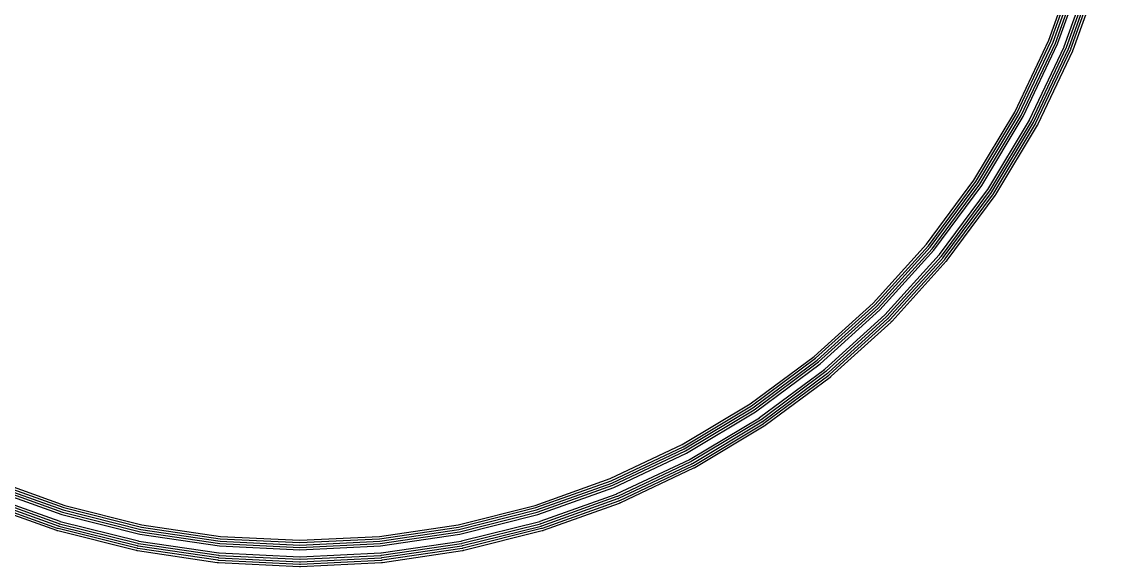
# Model space of a CAD drawing. Header units: metres. Extents: x 121.6 to 156.8, y -80.7 to -45.5.
# Drawn here: x 133.35 to 156.02, y -80.68 to -69.22 of the extents above; entities that cross this region are included whole.
import ezdxf

# ---------------------------------------------------------------- set-up
doc = ezdxf.new("R2010")
doc.units = ezdxf.units.M

msp = doc.modelspace()

# ---------------------------------------------------------------- linework, layer by layer
for points in [[(132.484, -79.349), (134.083, -79.921), (134.089, -79.923), (134.095, -79.925), (134.097, -79.925), (134.104, -79.927), (134.109, -79.929), (134.109, -79.929), (135.757, -80.341), (135.763, -80.343), (135.769, -80.344), (135.771, -80.345), (135.778, -80.346), (135.783, -80.347), (135.783, -80.347), (137.463, -80.596), (137.469, -80.597), (137.475, -80.597), (137.478, -80.598), (137.484, -80.598), (137.49, -80.599), (139.187, -80.682), (139.193, -80.682), (139.199, -80.682), (139.201, -80.682), (139.207, -80.682), (139.213, -80.682), (140.91, -80.599), (140.916, -80.598), (140.922, -80.598), (140.925, -80.597), (140.931, -80.597), (140.937, -80.596), (142.617, -80.347), (142.623, -80.346), (142.629, -80.345), (142.631, -80.344), (142.637, -80.343), (142.643, -80.341), (144.291, -79.929), (144.297, -79.927), (144.303, -79.925), (144.305, -79.925), (144.311, -79.923), (144.317, -79.921), (144.317, -79.921), (145.916, -79.349), (145.922, -79.347), (145.927, -79.344), (145.93, -79.343), (145.935, -79.341), (145.941, -79.338), (147.476, -78.612), (147.482, -78.61), (147.487, -78.607), (147.489, -78.606), (147.495, -78.603), (147.5, -78.599), (148.957, -77.726), (148.962, -77.723), (148.967, -77.72), (148.969, -77.718), (148.974, -77.715), (148.979, -77.711), (150.343, -76.7), (150.348, -76.696), (150.353, -76.692), (150.355, -76.69), (150.36, -76.687), (150.364, -76.682), (151.623, -75.542), (151.627, -75.538), (151.632, -75.533), (151.633, -75.532), (151.638, -75.527), (151.642, -75.523), (152.782, -74.264), (152.787, -74.26), (152.79, -74.255), (152.792, -74.253), (152.796, -74.248), (152.8, -74.243), (153.811, -72.879), (153.815, -72.874), (153.818, -72.869), (153.82, -72.867), (153.823, -72.862), (153.826, -72.857), (154.699, -71.4), (154.703, -71.395), (154.706, -71.389), (154.707, -71.387), (154.71, -71.381), (154.712, -71.376), (154.712, -71.376), (155.438, -69.841), (155.441, -69.835), (155.443, -69.83), (155.444, -69.827), (155.447, -69.822), (155.449, -69.816), (156.021, -68.217)], [(132.501, -79.302), (134.1, -79.874), (134.105, -79.875), (134.109, -79.877), (134.112, -79.878), (134.117, -79.879), (134.121, -79.88), (134.121, -79.88), (135.769, -80.293), (135.774, -80.294), (135.778, -80.295), (135.781, -80.296), (135.786, -80.297), (135.791, -80.297), (135.791, -80.297), (137.471, -80.546), (137.475, -80.547), (137.48, -80.548), (137.483, -80.548), (137.488, -80.548), (137.493, -80.549), (139.189, -80.632), (139.194, -80.632), (139.199, -80.632), (139.201, -80.632), (139.206, -80.632), (139.211, -80.632), (140.907, -80.549), (140.912, -80.548), (140.917, -80.548), (140.92, -80.548), (140.925, -80.547), (140.929, -80.546), (142.609, -80.297), (142.614, -80.296), (142.619, -80.296), (142.622, -80.295), (142.626, -80.294), (142.631, -80.293), (144.279, -79.88), (144.283, -79.879), (144.288, -79.878), (144.291, -79.877), (144.296, -79.875), (144.3, -79.874), (144.3, -79.874), (145.899, -79.302), (145.904, -79.3), (145.908, -79.298), (145.91, -79.297), (145.915, -79.295), (145.919, -79.293), (147.455, -78.567), (147.459, -78.565), (147.464, -78.563), (147.466, -78.561), (147.47, -78.559), (147.474, -78.557), (148.931, -77.683), (148.935, -77.681), (148.939, -77.678), (148.941, -77.677), (148.945, -77.674), (148.949, -77.671), (150.314, -76.659), (150.318, -76.656), (150.321, -76.653), (150.323, -76.652), (150.327, -76.649), (150.331, -76.645), (151.589, -75.505), (151.593, -75.501), (151.596, -75.498), (151.598, -75.496), (151.601, -75.493), (151.605, -75.489), (152.745, -74.231), (152.749, -74.227), (152.752, -74.223), (152.753, -74.221), (152.756, -74.218), (152.759, -74.214), (153.771, -72.849), (153.774, -72.845), (153.777, -72.841), (153.778, -72.839), (153.781, -72.835), (153.783, -72.831), (154.657, -71.374), (154.659, -71.37), (154.661, -71.366), (154.663, -71.364), (154.665, -71.359), (154.667, -71.355), (154.667, -71.355), (155.393, -69.819), (155.395, -69.815), (155.397, -69.81), (155.398, -69.808), (155.4, -69.804), (155.402, -69.799), (155.974, -68.2)], [(132.518, -79.255), (134.117, -79.827), (134.12, -79.828), (134.124, -79.829), (134.126, -79.83), (134.13, -79.831), (134.133, -79.832), (134.133, -79.832), (135.781, -80.244), (135.785, -80.245), (135.788, -80.246), (135.791, -80.247), (135.795, -80.247), (135.798, -80.248), (135.798, -80.248), (137.478, -80.497), (137.482, -80.497), (137.485, -80.498), (137.488, -80.498), (137.491, -80.498), (137.495, -80.499), (139.191, -80.582), (139.195, -80.582), (139.199, -80.582), (139.201, -80.582), (139.205, -80.582), (139.209, -80.582), (140.905, -80.499), (140.909, -80.498), (140.912, -80.498), (140.915, -80.498), (140.918, -80.497), (140.922, -80.497), (142.602, -80.248), (142.606, -80.247), (142.609, -80.247), (142.612, -80.246), (142.615, -80.245), (142.619, -80.244), (144.267, -79.832), (144.27, -79.831), (144.274, -79.83), (144.276, -79.829), (144.28, -79.828), (144.283, -79.827), (144.283, -79.827), (145.882, -79.255), (145.886, -79.253), (145.889, -79.252), (145.891, -79.251), (145.895, -79.25), (145.898, -79.248), (147.433, -78.522), (147.437, -78.52), (147.44, -78.519), (147.442, -78.517), (147.445, -78.516), (147.449, -78.514), (148.905, -77.641), (148.908, -77.639), (148.912, -77.637), (148.914, -77.635), (148.917, -77.633), (148.92, -77.631), (150.284, -76.619), (150.287, -76.617), (150.29, -76.615), (150.292, -76.613), (150.294, -76.611), (150.297, -76.608), (151.556, -75.468), (151.558, -75.465), (151.561, -75.463), (151.563, -75.461), (151.565, -75.458), (151.568, -75.456), (152.708, -74.197), (152.711, -74.194), (152.713, -74.192), (152.715, -74.19), (152.717, -74.187), (152.719, -74.184), (153.731, -72.82), (153.733, -72.817), (153.735, -72.814), (153.737, -72.812), (153.739, -72.808), (153.741, -72.805), (154.614, -71.349), (154.616, -71.345), (154.617, -71.342), (154.619, -71.34), (154.62, -71.337), (154.622, -71.333), (154.622, -71.333), (155.348, -69.798), (155.35, -69.795), (155.351, -69.791), (155.352, -69.789), (155.353, -69.786), (155.355, -69.782), (155.927, -68.183)], [(132.535, -79.207), (134.134, -79.78), (134.136, -79.78), (134.139, -79.781), (134.141, -79.782), (134.143, -79.783), (134.146, -79.783), (134.146, -79.783), (135.793, -80.196), (135.796, -80.197), (135.798, -80.197), (135.8, -80.197), (135.803, -80.198), (135.805, -80.198), (135.805, -80.198), (137.485, -80.448), (137.488, -80.448), (137.49, -80.448), (137.493, -80.448), (137.495, -80.449), (137.497, -80.449), (139.194, -80.532), (139.196, -80.532), (139.199, -80.532), (139.201, -80.532), (139.204, -80.532), (139.206, -80.532), (140.903, -80.449), (140.905, -80.449), (140.907, -80.448), (140.91, -80.448), (140.912, -80.448), (140.915, -80.448), (142.595, -80.198), (142.597, -80.198), (142.6, -80.197), (142.602, -80.197), (142.604, -80.197), (142.607, -80.196), (144.254, -79.783), (144.257, -79.783), (144.259, -79.782), (144.261, -79.781), (144.264, -79.78), (144.266, -79.78), (144.266, -79.78), (145.865, -79.207), (145.868, -79.207), (145.87, -79.206), (145.872, -79.205), (145.874, -79.204), (145.877, -79.203), (147.412, -78.477), (147.414, -78.476), (147.416, -78.474), (147.419, -78.473), (147.421, -78.472), (147.423, -78.471), (148.88, -77.598), (148.882, -77.596), (148.884, -77.595), (148.886, -77.594), (148.888, -77.592), (148.89, -77.591), (150.254, -76.579), (150.256, -76.578), (150.258, -76.576), (150.26, -76.574), (150.262, -76.573), (150.264, -76.571), (151.522, -75.431), (151.524, -75.429), (151.526, -75.427), (151.527, -75.426), (151.529, -75.424), (151.531, -75.422), (152.671, -74.164), (152.673, -74.162), (152.674, -74.16), (152.676, -74.158), (152.678, -74.156), (152.679, -74.154), (153.691, -72.79), (153.692, -72.788), (153.694, -72.786), (153.695, -72.784), (153.696, -72.782), (153.698, -72.78), (154.571, -71.323), (154.572, -71.321), (154.573, -71.319), (154.574, -71.316), (154.576, -71.314), (154.577, -71.312), (154.577, -71.312), (155.303, -69.777), (155.304, -69.774), (155.305, -69.772), (155.306, -69.77), (155.307, -69.768), (155.307, -69.765), (155.88, -68.166)], [(132.552, -79.16), (134.151, -79.733), (134.152, -79.733), (134.153, -79.733), (134.155, -79.734), (134.157, -79.734), (134.158, -79.735), (134.158, -79.735), (135.805, -80.147), (135.806, -80.148), (135.808, -80.148), (135.81, -80.148), (135.812, -80.149), (135.813, -80.149), (135.813, -80.149), (137.493, -80.398), (137.494, -80.398), (137.495, -80.398), (137.497, -80.399), (137.499, -80.399), (137.5, -80.399), (139.196, -80.482), (139.198, -80.482), (139.199, -80.482), (139.201, -80.482), (139.202, -80.482), (139.204, -80.482), (140.9, -80.399), (140.901, -80.399), (140.903, -80.399), (140.905, -80.398), (140.906, -80.398), (140.907, -80.398), (142.587, -80.149), (142.589, -80.149), (142.59, -80.148), (142.592, -80.148), (142.594, -80.148), (142.595, -80.147), (144.242, -79.735), (144.243, -79.734), (144.245, -79.734), (144.247, -79.733), (144.248, -79.733), (144.249, -79.733), (144.249, -79.733), (145.848, -79.16), (145.85, -79.16), (145.851, -79.16), (145.853, -79.159), (145.854, -79.158), (145.855, -79.158), (147.391, -78.431), (147.392, -78.431), (147.393, -78.43), (147.395, -78.429), (147.396, -78.429), (147.397, -78.428), (148.854, -77.555), (148.855, -77.554), (148.856, -77.553), (148.858, -77.552), (148.859, -77.551), (148.86, -77.551), (150.224, -76.539), (150.225, -76.538), (150.226, -76.537), (150.228, -76.536), (150.229, -76.535), (150.23, -76.534), (151.488, -75.394), (151.489, -75.393), (151.49, -75.392), (151.492, -75.39), (151.493, -75.389), (151.494, -75.388), (152.634, -74.13), (152.635, -74.129), (152.636, -74.128), (152.637, -74.126), (152.638, -74.125), (152.639, -74.124), (153.651, -72.76), (153.651, -72.759), (153.652, -72.758), (153.653, -72.756), (153.654, -72.755), (153.655, -72.754), (154.528, -71.297), (154.529, -71.296), (154.529, -71.295), (154.53, -71.293), (154.531, -71.292), (154.531, -71.291), (154.531, -71.291), (155.258, -69.755), (155.258, -69.754), (155.259, -69.753), (155.26, -69.751), (155.26, -69.75), (155.26, -69.748), (155.833, -68.149)], [(132.606, -79.02), (134.198, -79.59), (135.838, -80.001), (137.511, -80.249), (139.2, -80.332), (140.889, -80.249), (142.562, -80.001), (144.202, -79.59), (145.794, -79.02), (147.323, -78.297), (148.774, -77.428), (150.132, -76.421), (151.385, -75.285), (152.521, -74.032), (153.528, -72.674), (154.397, -71.223), (155.12, -69.694), (155.69, -68.102)], [(132.625, -78.974), (134.212, -79.542), (135.848, -79.952), (137.516, -80.199), (139.2, -80.282), (140.884, -80.199), (142.552, -79.952), (144.188, -79.542), (145.775, -78.974), (147.3, -78.253), (148.746, -77.386), (150.1, -76.382), (151.35, -75.25), (152.482, -74), (153.486, -72.646), (154.353, -71.2), (155.074, -69.675), (155.642, -68.088)], [(132.644, -78.928), (134.227, -79.494), (135.858, -79.903), (137.521, -80.15), (139.2, -80.232), (140.879, -80.15), (142.542, -79.903), (144.173, -79.494), (145.756, -78.928), (147.276, -78.209), (148.718, -77.345), (150.068, -76.343), (151.314, -75.214), (152.443, -73.968), (153.445, -72.618), (154.309, -71.176), (155.028, -69.656), (155.594, -68.073)], [(132.663, -78.882), (134.241, -79.446), (135.867, -79.854), (137.526, -80.1), (139.2, -80.182), (140.874, -80.1), (142.533, -79.854), (144.159, -79.446), (145.737, -78.882), (147.252, -78.165), (148.69, -77.303), (150.037, -76.305), (151.279, -75.179), (152.405, -73.937), (153.403, -72.59), (154.265, -71.152), (154.982, -69.637), (155.546, -68.059)], [(132.682, -78.835), (134.256, -79.398), (135.877, -79.805), (137.531, -80.05), (139.2, -80.132), (140.869, -80.05), (142.523, -79.805), (144.144, -79.398), (145.718, -78.835), (147.229, -78.121), (148.662, -77.261), (150.005, -76.266), (151.243, -75.143), (152.366, -73.905), (153.361, -72.562), (154.221, -71.129), (154.935, -69.618), (155.498, -68.044)]]:
    msp.add_lwpolyline(points)

doc.saveas('drawing.dxf')
